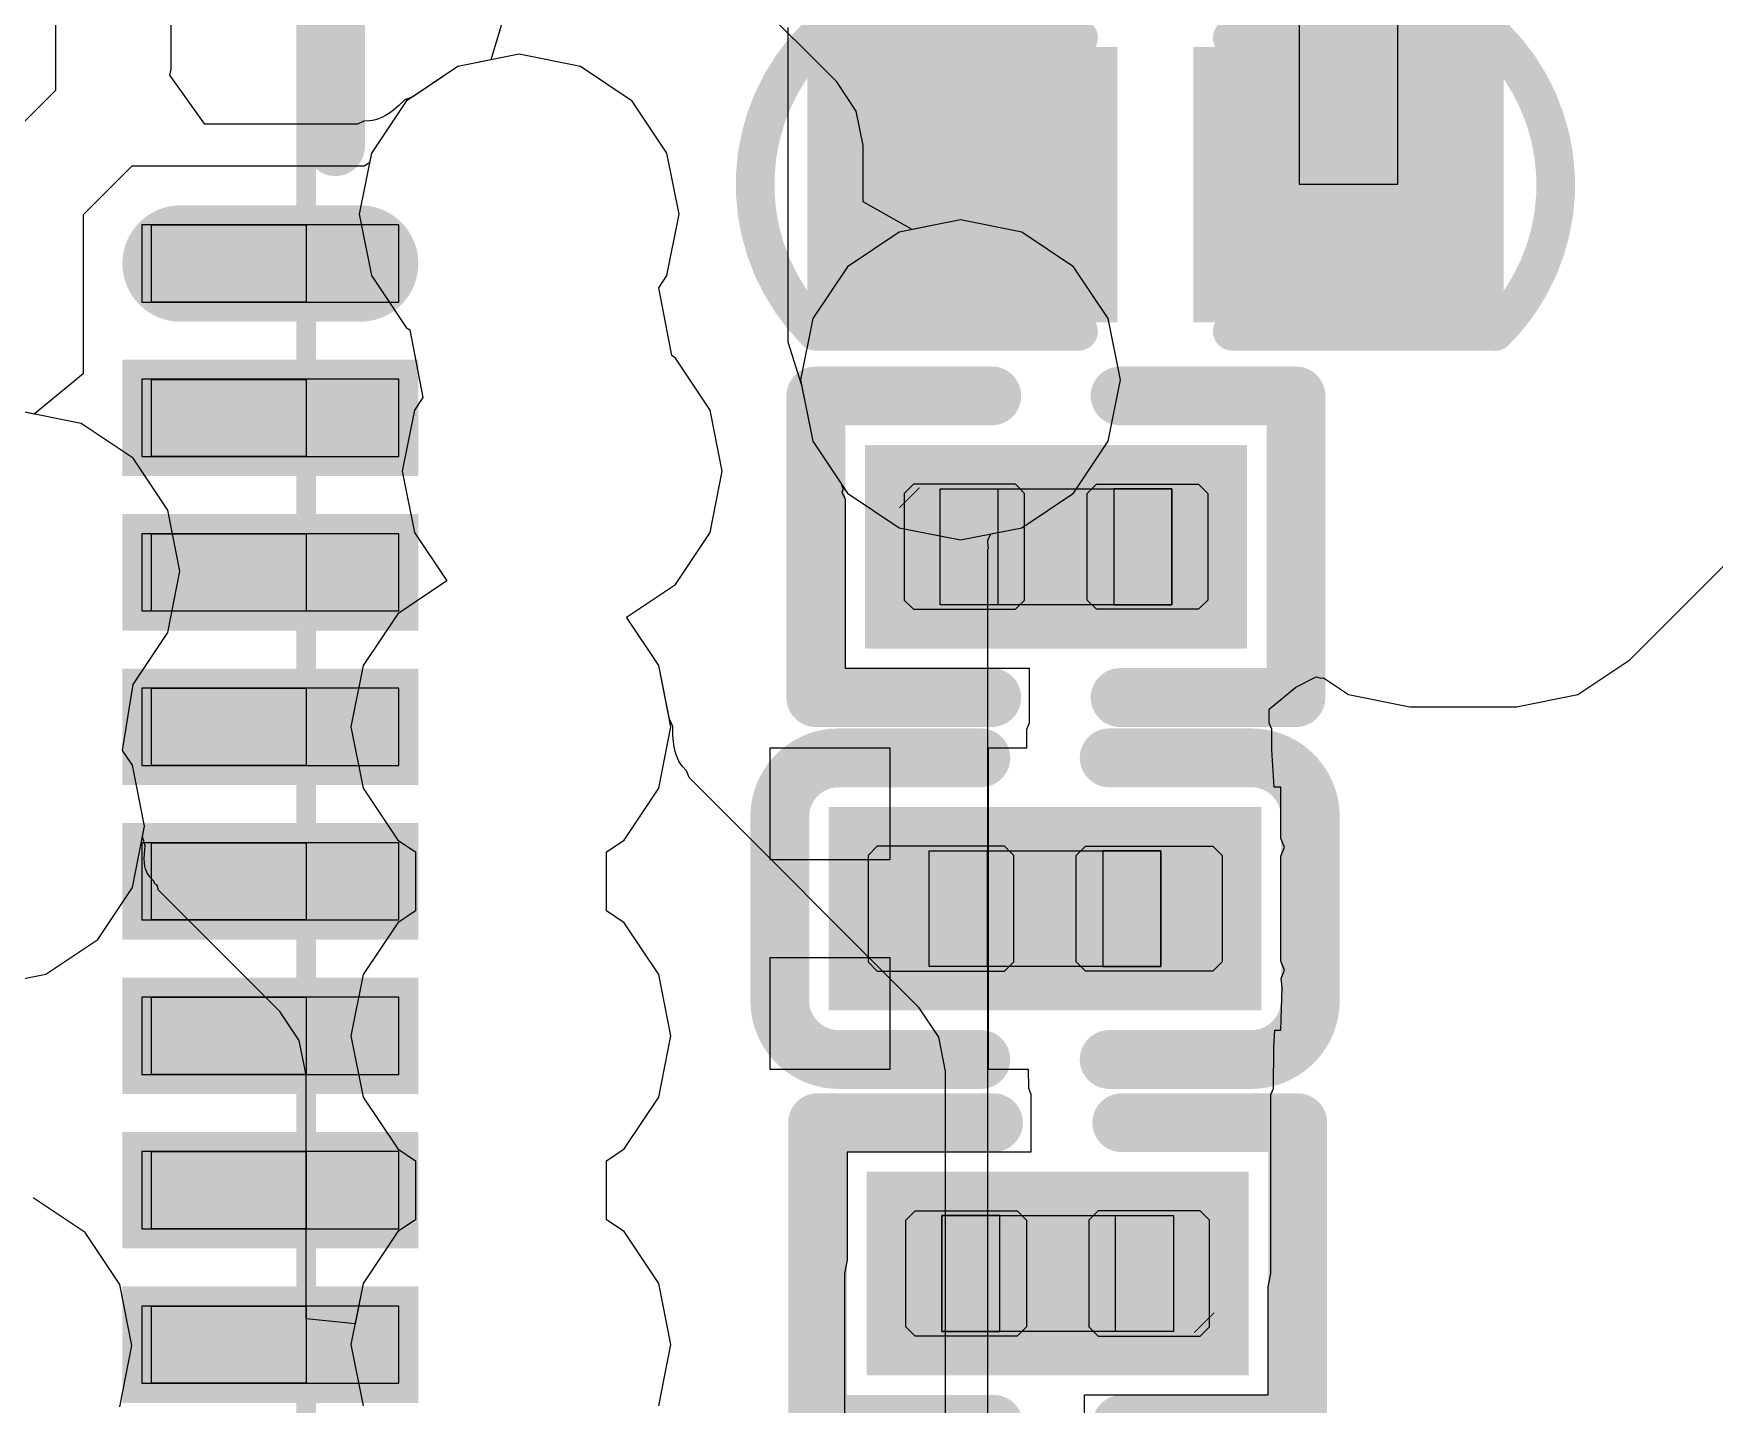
# Model space of a CAD drawing. Header units: millimetres. Extents: x 50 to 153, y 18 to 71.
# Drawn here: x 139.1 to 143.453, y 48.482 to 52.032 of the extents above; entities that cross this region are included whole.
import ezdxf

# ---------------------------------------------------------------- set-up
doc = ezdxf.new("R2010")
doc.units = ezdxf.units.MM
for name, color, linetype in [('ConnectLayer', 7, 'Continuous'), ('Mechanical15', 56, 'Continuous'), ('Mechanical4', 56, 'Continuous'), ('Mechanical5', 56, 'Continuous'), ('TopLayer', 1, 'Continuous'), ('TopOverlay', 2, 'Continuous'), ('TopPaste', 8, 'Continuous'), ('TopSolder', 216, 'Continuous')]:
    doc.layers.add(name, color=color, linetype=linetype)

# ---------------------------------------------------------------- blocks, each defined once
blk = doc.blocks.new('QFN_56_L7_0_W7_0_P0_40_TL_EP4_0_100')
at = {"layer": 'Mechanical15'}
for p, q in [((-3.4232, 0.1935), (-3.4232, 0.3935)), ((-3.4232, 0.3935), (-3.0232, 0.3935)), ((-3.0232, 0.3935), (-3.0232, 0.1935)), ((-3.0232, 0.1935), (-3.4232, 0.1935)), ((-3.4232, -0.2065), (-3.4232, -0.0065)), ((-3.4232, -0.0065), (-3.0232, -0.0065)), ((-3.0232, -0.0065), (-3.0232, -0.2065)), ((-3.0232, -0.2065), (-3.4232, -0.2065)), ((-3.4232, -0.6065), (-3.4232, -0.4065)), ((-3.4232, -0.4065), (-3.0232, -0.4065)), ((-3.0232, -0.4065), (-3.0232, -0.6065)), ((-3.0232, -0.6065), (-3.4232, -0.6065)), ((-3.4232, -1.0065), (-3.4232, -0.8065)), ((-3.4232, -0.8065), (-3.0232, -0.8065)), ((-3.0232, -0.8065), (-3.0232, -1.0065)), ((-3.0232, -1.0065), (-3.4232, -1.0065)), ((-3.4232, -1.4065), (-3.4232, -1.2065)), ((-3.4232, -1.2065), (-3.0232, -1.2065)), ((-3.0232, -1.2065), (-3.0232, -1.4065)), ((-3.0232, -1.4065), (-3.4232, -1.4065)), ((-3.4232, -1.8065), (-3.4232, -1.6065)), ((-3.4232, -1.6065), (-3.0232, -1.6065)), ((-3.0232, -1.6065), (-3.0232, -1.8065)), ((-3.0232, -1.8065), (-3.4232, -1.8065)), ((-3.4232, -2.2065), (-3.4232, -2.0065)), ((-3.4232, -2.0065), (-3.0232, -2.0065)), ((-3.0232, -2.0065), (-3.0232, -2.2065)), ((-3.0232, -2.2065), (-3.4232, -2.2065)), ((-3.4232, -2.6065), (-3.4232, -2.4065)), ((-3.4232, -2.4065), (-3.0232, -2.4065)), ((-3.0232, -2.4065), (-3.0232, -2.6065)), ((-3.0232, -2.6065), (-3.4232, -2.6065))]:
    blk.add_line(p, q, dxfattribs=at)
at = {"layer": 'Mechanical15', "const_width": 0.0508}
blk.add_lwpolyline([(-3.4232, 3.5935), (-3.4232, -3.4065)], dxfattribs=at)
at = {"layer": 'TopLayer', "const_width": 0.2}
blk.add_lwpolyline([(-3.0983, -2.5064), (-3.5633, -2.5064)], dxfattribs=at)
at = {"layer": 'TopLayer', "const_width": 0.1}
for points in [[(-3.6133, -2.5064, 1), (-3.5133, -2.5064, 1)], [(-3.1483, -2.5064, 1), (-3.0483, -2.5064, 1)]]:
    blk.add_lwpolyline(points, format="xyb", close=True, dxfattribs=at)
at = {"layer": 'TopLayer'}
for points in [[(-3.6633, 0.1934), (-2.9983, 0.1934), (-3.6633, 0.3934), (-2.9983, 0.3934)], [(-3.6633, -0.2066), (-2.9983, -0.2066), (-3.6633, -0.0066), (-2.9983, -0.0066)], [(-3.6633, -0.6064), (-2.9983, -0.6064), (-3.6633, -0.4064), (-2.9983, -0.4064)], [(-3.6633, -1.0065), (-2.9983, -1.0065), (-3.6633, -0.8065), (-2.9983, -0.8065)], [(-3.6633, -1.4065), (-2.9983, -1.4065), (-3.6633, -1.2065), (-2.9983, -1.2065)], [(-3.6633, -1.8066), (-2.9983, -1.8066), (-3.6633, -1.6066), (-2.9983, -1.6066)], [(-3.6633, -2.2066), (-2.9983, -2.2066), (-3.6633, -2.0066), (-2.9983, -2.0066)]]:
    blk.add_solid(points, dxfattribs=at)
at = {"layer": 'TopOverlay', "const_width": 0.1524}
blk.add_lwpolyline([(-3.4994, -2.8091), (-3.4994, -3.4827)], dxfattribs=at)
at = {"layer": 'TopOverlay', "const_width": 0.0762}
blk.add_lwpolyline([(-3.5375, -2.8091, 1), (-3.4613, -2.8091, 1)], format="xyb", close=True, dxfattribs=at)
at = {"layer": 'TopPaste'}
for p, q in [((-2.9983, 0.3934), (-3.6633, 0.3934)), ((-3.6633, 0.3934), (-3.6633, 0.1934)), ((-2.9983, 0.1934), (-2.9983, 0.3934)), ((-3.6633, 0.1934), (-2.9983, 0.1934)), ((-2.9983, -0.0066), (-3.6633, -0.0066)), ((-3.6633, -0.0066), (-3.6633, -0.2066)), ((-2.9983, -0.2066), (-2.9983, -0.0066)), ((-3.6633, -0.2066), (-2.9983, -0.2066)), ((-2.9983, -0.4064), (-3.6633, -0.4064)), ((-3.6633, -0.4064), (-3.6633, -0.6064)), ((-2.9983, -0.6064), (-2.9983, -0.4064)), ((-3.6633, -0.6064), (-2.9983, -0.6064)), ((-2.9983, -0.8065), (-3.6633, -0.8065)), ((-3.6633, -0.8065), (-3.6633, -1.0065)), ((-2.9983, -1.0065), (-2.9983, -0.8065)), ((-3.6633, -1.0065), (-2.9983, -1.0065)), ((-2.9983, -1.2065), (-3.6633, -1.2065)), ((-3.6633, -1.2065), (-3.6633, -1.4065)), ((-2.9983, -1.4065), (-2.9983, -1.2065)), ((-3.6633, -1.4065), (-2.9983, -1.4065)), ((-2.9983, -1.6066), (-3.6633, -1.6066)), ((-3.6633, -1.6066), (-3.6633, -1.8066)), ((-2.9983, -1.8066), (-2.9983, -1.6066)), ((-3.6633, -1.8066), (-2.9983, -1.8066)), ((-2.9983, -2.0066), (-3.6633, -2.0066)), ((-3.6633, -2.0066), (-3.6633, -2.2066)), ((-2.9983, -2.2066), (-2.9983, -2.0066)), ((-3.6633, -2.2066), (-2.9983, -2.2066)), ((-2.9983, -2.4064), (-3.6633, -2.4064)), ((-3.6633, -2.4064), (-3.6633, -2.6064)), ((-2.9983, -2.6064), (-2.9983, -2.4064)), ((-3.6633, -2.6064), (-2.9983, -2.6064))]:
    blk.add_line(p, q, dxfattribs=at)
at = {"layer": 'TopSolder', "const_width": 0.3016}
blk.add_lwpolyline([(-3.0983, -2.5064), (-3.5633, -2.5064)], dxfattribs=at)
at = {"layer": 'TopSolder', "const_width": 0.1508}
for points in [[(-3.6387, -2.5064, 1), (-3.4879, -2.5064, 1)], [(-3.1737, -2.5064, 1), (-3.0229, -2.5064, 1)]]:
    blk.add_lwpolyline(points, format="xyb", close=True, dxfattribs=at)
at = {"layer": 'TopSolder'}
for points in [[(-3.7141, 0.1426), (-2.9475, 0.1426), (-3.7141, 0.4442), (-2.9475, 0.4442)], [(-3.7141, -0.2574), (-2.9475, -0.2574), (-3.7141, 0.0442), (-2.9475, 0.0442)], [(-3.7141, -0.6572), (-2.9475, -0.6572), (-3.7141, -0.3556), (-2.9475, -0.3556)], [(-3.7141, -1.0573), (-2.9475, -1.0573), (-3.7141, -0.7557), (-2.9475, -0.7557)], [(-3.7141, -1.4573), (-2.9475, -1.4573), (-3.7141, -1.1557), (-2.9475, -1.1557)], [(-3.7141, -1.8574), (-2.9475, -1.8574), (-3.7141, -1.5558), (-2.9475, -1.5558)], [(-3.7141, -2.2574), (-2.9475, -2.2574), (-3.7141, -1.9558), (-2.9475, -1.9558)]]:
    blk.add_solid(points, dxfattribs=at)
blk = doc.blocks.new('R0201_104')
at = {"layer": 'Mechanical15', "const_width": 0.00254}
blk.add_lwpolyline([(0.3721, -0.1524), (0.4229, -0.1016)], dxfattribs=at)
at = {"layer": 'Mechanical15', "const_width": 0.00127}
for points in [[(0.4222, -0.1016, 1), (0.4235, -0.1016, 1)], [(0.3714, -0.1524, 1), (0.3727, -0.1524, 1)]]:
    blk.add_lwpolyline(points, format="xyb", close=True, dxfattribs=at)
at = {"layer": 'Mechanical4'}
for p, q in [((-0.2821, 0.1501), (0.3179, 0.1501)), ((-0.2821, -0.15), (-0.2821, 0.1501)), ((0.3179, 0.1501), (0.3179, -0.15)), ((0.3179, -0.15), (-0.2821, -0.15))]:
    blk.add_line(p, q, dxfattribs=at)
at = {"layer": 'Mechanical5'}
for p, q in [((-0.1321, 0.1501), (-0.2821, 0.1501)), ((-0.2821, 0.1501), (-0.2821, -0.15)), ((-0.1321, -0.15), (-0.1321, 0.1501)), ((0.1679, 0.1501), (0.3179, 0.1501)), ((0.1679, -0.15), (0.1679, 0.1501)), ((0.3179, 0.1501), (0.3179, -0.15)), ((-0.2821, -0.15), (-0.1321, -0.15)), ((0.3179, -0.15), (0.1679, -0.15))]:
    blk.add_line(p, q, dxfattribs=at)
at = {"layer": 'TopLayer'}
for points in [[(-0.3752, -0.162), (-0.0721, -0.162), (-0.3752, 0.162), (-0.0721, 0.162)], [(0.1079, -0.162), (0.411, -0.162), (0.1079, 0.162), (0.411, 0.162)]]:
    blk.add_solid(points, dxfattribs=at)
at = {"layer": 'TopOverlay', "const_width": 0.1524}
for points in [[(-0.6038, 0.3906), (-0.1483, 0.3906)], [(-0.6038, -0.3906), (-0.6038, 0.3906)], [(0.1841, 0.3906), (0.6396, 0.3906)], [(0.6396, -0.3906), (0.6396, 0.3906)], [(-0.6038, -0.3906), (-0.1483, -0.3906)], [(0.1841, -0.3906), (0.6396, -0.3906)]]:
    blk.add_lwpolyline(points, dxfattribs=at)
at = {"layer": 'TopOverlay', "const_width": 0.0762}
for points in [[(-0.6419, 0.3906, 1), (-0.5657, 0.3906, 1)], [(-0.6419, 0.3906, 1), (-0.5657, 0.3906, 1)], [(-0.1864, 0.3906, 1), (-0.1102, 0.3906, 1)], [(0.146, 0.3906, 1), (0.2222, 0.3906, 1)], [(0.6015, 0.3906, 1), (0.6777, 0.3906, 1)], [(0.6015, 0.3906, 1), (0.6777, 0.3906, 1)], [(-0.6419, -0.3906, 1), (-0.5657, -0.3906, 1)], [(-0.6419, -0.3906, 1), (-0.5657, -0.3906, 1)], [(-0.1864, -0.3906, 1), (-0.1102, -0.3906, 1)], [(0.146, -0.3906, 1), (0.2222, -0.3906, 1)], [(0.6015, -0.3906, 1), (0.6777, -0.3906, 1)], [(0.6015, -0.3906, 1), (0.6777, -0.3906, 1)]]:
    blk.add_lwpolyline(points, format="xyb", close=True, dxfattribs=at)
at = {"layer": 'TopPaste'}
for p, q in [((-0.3752, 0.138), (-0.3512, 0.162)), ((-0.3752, -0.138), (-0.3752, 0.138)), ((-0.3512, 0.162), (-0.0871, 0.162)), ((-0.0871, 0.162), (-0.0631, 0.138)), ((-0.0631, 0.138), (-0.0631, -0.138)), ((0.1229, 0.162), (0.0989, 0.138)), ((0.0989, 0.138), (0.0989, -0.138)), ((0.3871, 0.162), (0.1229, 0.162)), ((0.411, 0.138), (0.3871, 0.162)), ((0.411, -0.138), (0.411, 0.138)), ((-0.3512, -0.162), (-0.3752, -0.138)), ((-0.0871, -0.162), (-0.3512, -0.162)), ((-0.0631, -0.138), (-0.0871, -0.162)), ((0.0989, -0.138), (0.1229, -0.162)), ((0.1229, -0.162), (0.3871, -0.162)), ((0.3871, -0.162), (0.411, -0.138))]:
    blk.add_line(p, q, dxfattribs=at)
for points in [[(-0.3752, -0.162), (-0.0721, -0.162), (-0.3752, 0.162), (-0.0721, 0.162)], [(0.1079, -0.162), (0.411, -0.162), (0.1079, 0.162), (0.411, 0.162)]]:
    blk.add_solid(points, dxfattribs=at)
at = {"layer": 'TopSolder'}
for points in [[(-0.4768, -0.2636), (0.0295, -0.2636), (-0.4768, 0.2636), (0.0295, 0.2636)], [(0.0063, -0.2636), (0.5126, -0.2636), (0.0063, 0.2636), (0.5126, 0.2636)]]:
    blk.add_solid(points, dxfattribs=at)
blk = doc.blocks.new('C0201_112')
at = {"layer": 'Mechanical4'}
for p, q in [((-0.3038, 0.1324), (0.2962, 0.1324)), ((-0.3038, -0.1676), (-0.3038, 0.1324)), ((0.2962, 0.1324), (0.2962, -0.1676)), ((0.2962, -0.1676), (-0.3038, -0.1676))]:
    blk.add_line(p, q, dxfattribs=at)
at = {"layer": 'Mechanical5'}
for p, q in [((-0.1538, 0.1324), (-0.3038, 0.1324)), ((-0.3038, 0.1324), (-0.3038, -0.1676)), ((-0.1538, -0.1676), (-0.1538, 0.1324)), ((0.1462, 0.1324), (0.2962, 0.1324)), ((0.1462, -0.1676), (0.1462, 0.1324)), ((0.2962, 0.1324), (0.2962, -0.1676)), ((-0.3038, -0.1676), (-0.1538, -0.1676)), ((0.2962, -0.1676), (0.1462, -0.1676))]:
    blk.add_line(p, q, dxfattribs=at)
at = {"layer": 'TopLayer'}
for points in [[(-0.4623, -0.1796), (-0.0938, -0.1796), (-0.4623, 0.1444), (-0.0938, 0.1444)], [(0.0862, -0.1796), (0.4546, -0.1796), (0.0862, 0.1444), (0.4546, 0.1444)]]:
    blk.add_solid(points, dxfattribs=at)
at = {"layer": 'TopOverlay', "const_width": 0.1524}
for points in [[(-0.6909, 0.2206, -0.414214), (-0.5385, 0.373)], [(0.5308, 0.373, -0.414214), (0.6832, 0.2206)], [(-0.5385, -0.4082, -0.414214), (-0.6909, -0.2558)], [(0.6832, -0.2558, -0.414214), (0.5308, -0.4082)]]:
    blk.add_lwpolyline(points, format="xyb", dxfattribs=at)
for points in [[(-0.17, 0.373), (-0.5385, 0.373)], [(0.5308, 0.373), (0.1624, 0.373)], [(-0.6909, 0.2206), (-0.6909, -0.2558)], [(0.6832, 0.2206), (0.6832, -0.2558)], [(-0.17, -0.4082), (-0.5385, -0.4082)], [(0.5308, -0.4082), (0.1624, -0.4082)]]:
    blk.add_lwpolyline(points, dxfattribs=at)
at = {"layer": 'TopOverlay', "const_width": 0.0762}
for points in [[(-0.5766, 0.373, 1), (-0.5004, 0.373, 1)], [(-0.5766, 0.373, 1), (-0.5004, 0.373, 1)], [(-0.2081, 0.373, 1), (-0.1319, 0.373, 1)], [(0.1243, 0.373, 1), (0.2005, 0.373, 1)], [(0.4927, 0.373, 1), (0.5689, 0.373, 1)], [(0.4927, 0.373, 1), (0.5689, 0.373, 1)], [(-0.729, 0.2206, 1), (-0.6528, 0.2206, 1)], [(-0.729, 0.2206, 1), (-0.6528, 0.2206, 1)], [(0.6451, 0.2206, 1), (0.7213, 0.2206, 1)], [(0.6451, 0.2206, 1), (0.7213, 0.2206, 1)], [(-0.729, -0.2558, 1), (-0.6528, -0.2558, 1)], [(-0.729, -0.2558, 1), (-0.6528, -0.2558, 1)], [(0.6451, -0.2558, 1), (0.7213, -0.2558, 1)], [(0.6451, -0.2558, 1), (0.7213, -0.2558, 1)], [(-0.5766, -0.4082, 1), (-0.5004, -0.4082, 1)], [(-0.5766, -0.4082, 1), (-0.5004, -0.4082, 1)], [(-0.2081, -0.4082, 1), (-0.1319, -0.4082, 1)], [(0.1243, -0.4082, 1), (0.2005, -0.4082, 1)], [(0.4927, -0.4082, 1), (0.5689, -0.4082, 1)], [(0.4927, -0.4082, 1), (0.5689, -0.4082, 1)]]:
    blk.add_lwpolyline(points, format="xyb", close=True, dxfattribs=at)
at = {"layer": 'TopPaste'}
for p, q in [((-0.4623, 0.1204), (-0.4383, 0.1444)), ((-0.4383, 0.1444), (-0.1088, 0.1444)), ((-0.1088, 0.1444), (-0.0848, 0.1204)), ((0.1012, 0.1444), (0.0772, 0.1204)), ((0.4306, 0.1444), (0.1012, 0.1444)), ((0.4546, 0.1204), (0.4306, 0.1444)), ((-0.4623, -0.1556), (-0.4623, 0.1204)), ((-0.0848, 0.1204), (-0.0848, -0.1556)), ((0.0772, 0.1204), (0.0772, -0.1556)), ((0.4546, -0.1556), (0.4546, 0.1204)), ((-0.4383, -0.1796), (-0.4623, -0.1556)), ((-0.0848, -0.1556), (-0.1088, -0.1796)), ((0.0772, -0.1556), (0.1012, -0.1796)), ((0.4306, -0.1796), (0.4546, -0.1556)), ((-0.1088, -0.1796), (-0.4383, -0.1796)), ((0.1012, -0.1796), (0.4306, -0.1796))]:
    blk.add_line(p, q, dxfattribs=at)
for points in [[(-0.4623, -0.1796), (-0.0938, -0.1796), (-0.4623, 0.1444), (-0.0938, 0.1444)], [(0.0862, -0.1796), (0.4546, -0.1796), (0.0862, 0.1444), (0.4546, 0.1444)]]:
    blk.add_solid(points, dxfattribs=at)
at = {"layer": 'TopSolder'}
for points in [[(-0.5639, -0.2812), (0.0078, -0.2812), (-0.5639, 0.246), (0.0078, 0.246)], [(-0.0154, -0.2812), (0.5562, -0.2812), (-0.0154, 0.246), (0.5562, 0.246)]]:
    blk.add_solid(points, dxfattribs=at)
blk = doc.blocks.new('C0402_128')
at = {"layer": 'TopLayer'}
for points in [[(-0.2133, 0.8501), (-0.2133, 0.2501), (0.2966, 0.8501), (0.2966, 0.2501)], [(-0.2133, -0.1499), (-0.2133, -0.7499), (0.2966, -0.1499), (0.2966, -0.7499)]]:
    blk.add_solid(points, dxfattribs=at)
at = {"layer": 'TopOverlay', "const_width": 0.1}
for points in [[(-0.3378, 0.9296, -0.414214), (0.4222, 0.9296)], [(0.4211, -0.8294, -0.414214), (-0.3389, -0.8294)]]:
    blk.add_lwpolyline(points, format="xyb", dxfattribs=at)
for points in [[(-0.3383, 0.2491), (-0.3383, 0.9296)], [(0.4217, 0.2491), (0.4217, 0.9296)], [(-0.3383, -0.8294), (-0.3383, -0.1489)], [(0.4217, -0.8294), (0.4217, -0.1489)]]:
    blk.add_lwpolyline(points, dxfattribs=at)
at = {"layer": 'TopOverlay', "const_width": 0.05}
for points in [[(-0.3633, 0.9296, 1), (-0.3133, 0.9296, 1)], [(-0.3628, 0.9296, 1), (-0.3128, 0.9296, 1)], [(0.3967, 0.9296, 1), (0.4466, 0.9296, 1)], [(0.3972, 0.9296, 1), (0.4472, 0.9296, 1)], [(-0.3633, 0.2491, 1), (-0.3133, 0.2491, 1)], [(0.3967, 0.2491, 1), (0.4466, 0.2491, 1)], [(-0.3633, -0.1489, 1), (-0.3133, -0.1489, 1)], [(0.3967, -0.1489, 1), (0.4466, -0.1489, 1)], [(-0.3639, -0.8294, 1), (-0.3139, -0.8294, 1)], [(-0.3633, -0.8294, 1), (-0.3133, -0.8294, 1)], [(0.3961, -0.8294, 1), (0.4461, -0.8294, 1)], [(0.3967, -0.8294, 1), (0.4466, -0.8294, 1)]]:
    blk.add_lwpolyline(points, format="xyb", close=True, dxfattribs=at)
at = {"layer": 'TopPaste'}
for points in [[(-0.2133, 0.8501), (-0.2133, 0.2501), (0.2966, 0.8501), (0.2966, 0.2501)], [(-0.2133, -0.1499), (-0.2133, -0.7499), (0.2966, -0.1499), (0.2966, -0.7499)]]:
    blk.add_solid(points, dxfattribs=at)
at = {"layer": 'TopSolder'}
for points in [[(-0.3149, 0.9517), (-0.3149, 0.1485), (0.3982, 0.9517), (0.3982, 0.1485)], [(-0.3149, -0.0483), (-0.3149, -0.8515), (0.3982, -0.0483), (0.3982, -0.8515)]]:
    blk.add_solid(points, dxfattribs=at)
blk = doc.blocks.new('R0201_129')
at = {"layer": 'Mechanical15', "const_width": 0.00254}
blk.add_lwpolyline([(0.4229, -0.1016), (0.3721, -0.1524)], dxfattribs=at)
at = {"layer": 'Mechanical15', "const_width": 0.00127}
for points in [[(0.4222, -0.1016, 1), (0.4235, -0.1016, 1)], [(0.3714, -0.1524, 1), (0.3727, -0.1524, 1)]]:
    blk.add_lwpolyline(points, format="xyb", close=True, dxfattribs=at)
at = {"layer": 'Mechanical4'}
for p, q in [((-0.2821, 0.1501), (0.3179, 0.1501)), ((-0.2821, -0.15), (-0.2821, 0.1501)), ((0.3179, 0.1501), (0.3179, -0.15)), ((0.3179, -0.15), (-0.2821, -0.15))]:
    blk.add_line(p, q, dxfattribs=at)
at = {"layer": 'Mechanical5'}
for p, q in [((-0.1321, 0.1501), (-0.2821, 0.1501)), ((-0.2821, 0.1501), (-0.2821, -0.15)), ((-0.1321, -0.15), (-0.1321, 0.1501)), ((0.1679, 0.1501), (0.3179, 0.1501)), ((0.1679, -0.15), (0.1679, 0.1501)), ((0.3179, 0.1501), (0.3179, -0.15)), ((-0.2821, -0.15), (-0.1321, -0.15)), ((0.3179, -0.15), (0.1679, -0.15))]:
    blk.add_line(p, q, dxfattribs=at)
at = {"layer": 'TopLayer'}
for points in [[(-0.3752, -0.162), (-0.0721, -0.162), (-0.3752, 0.162), (-0.0721, 0.162)], [(0.1079, -0.162), (0.411, -0.162), (0.1079, 0.162), (0.411, 0.162)]]:
    blk.add_solid(points, dxfattribs=at)
at = {"layer": 'TopOverlay', "const_width": 0.1524}
for points in [[(-0.1483, 0.3906), (-0.6038, 0.3906)], [(-0.6038, 0.3906), (-0.6038, -0.3906)], [(0.6396, 0.3906), (0.1841, 0.3906)], [(0.6396, 0.3906), (0.6396, -0.3906)], [(-0.1483, -0.3906), (-0.6038, -0.3906)], [(0.6396, -0.3906), (0.1841, -0.3906)]]:
    blk.add_lwpolyline(points, dxfattribs=at)
at = {"layer": 'TopOverlay', "const_width": 0.0762}
for points in [[(-0.6419, 0.3906, 1), (-0.5657, 0.3906, 1)], [(-0.6419, 0.3906, 1), (-0.5657, 0.3906, 1)], [(-0.1864, 0.3906, 1), (-0.1102, 0.3906, 1)], [(0.146, 0.3906, 1), (0.2222, 0.3906, 1)], [(0.6015, 0.3906, 1), (0.6777, 0.3906, 1)], [(0.6015, 0.3906, 1), (0.6777, 0.3906, 1)], [(-0.6419, -0.3906, 1), (-0.5657, -0.3906, 1)], [(-0.6419, -0.3906, 1), (-0.5657, -0.3906, 1)], [(-0.1864, -0.3906, 1), (-0.1102, -0.3906, 1)], [(0.146, -0.3906, 1), (0.2222, -0.3906, 1)], [(0.6015, -0.3906, 1), (0.6777, -0.3906, 1)], [(0.6015, -0.3906, 1), (0.6777, -0.3906, 1)]]:
    blk.add_lwpolyline(points, format="xyb", close=True, dxfattribs=at)
at = {"layer": 'TopPaste'}
for p, q in [((-0.3752, 0.138), (-0.3512, 0.162)), ((-0.3752, -0.138), (-0.3752, 0.138)), ((-0.3512, 0.162), (-0.0871, 0.162)), ((-0.0871, 0.162), (-0.0631, 0.138)), ((-0.0631, 0.138), (-0.0631, -0.138)), ((0.1229, 0.162), (0.0989, 0.138)), ((0.0989, 0.138), (0.0989, -0.138)), ((0.3871, 0.162), (0.1229, 0.162)), ((0.411, 0.138), (0.3871, 0.162)), ((0.411, -0.138), (0.411, 0.138)), ((-0.3512, -0.162), (-0.3752, -0.138)), ((-0.0871, -0.162), (-0.3512, -0.162)), ((-0.0631, -0.138), (-0.0871, -0.162)), ((0.0989, -0.138), (0.1229, -0.162)), ((0.1229, -0.162), (0.3871, -0.162)), ((0.3871, -0.162), (0.411, -0.138))]:
    blk.add_line(p, q, dxfattribs=at)
for points in [[(-0.3752, -0.162), (-0.0721, -0.162), (-0.3752, 0.162), (-0.0721, 0.162)], [(0.1079, -0.162), (0.411, -0.162), (0.1079, 0.162), (0.411, 0.162)]]:
    blk.add_solid(points, dxfattribs=at)
at = {"layer": 'TopSolder'}
for points in [[(-0.4768, -0.2636), (0.0295, -0.2636), (-0.4768, 0.2636), (0.0295, 0.2636)], [(0.0063, -0.2636), (0.5126, -0.2636), (0.0063, 0.2636), (0.5126, 0.2636)]]:
    blk.add_solid(points, dxfattribs=at)

msp = doc.modelspace()

# ---------------------------------------------------------------- linework, layer by layer
at = {"layer": 'ConnectLayer'}
for p, q in [((141.1801, 51.9065), (140.4689, 52.6177)), ((139.1578, 51.8854), (139.1578, 52.4679)), ((139.456, 51.94), (139.456, 52.4747)), ((142.3782, 51.6406), (142.3782, 52.1496)), ((142.6322, 52.1496), (142.6322, 51.6406)), ((140.3259, 52.1015), (140.2841, 51.9637)), ((141.0528, 52.048), (141.0528, 51.3508)), ((140.3574, 51.9783), (140.1988, 51.9467)), ((140.3574, 51.9783), (140.1988, 51.9467)), ((140.3574, 51.9783), (140.1988, 51.9467)), ((140.516, 51.9467), (140.3574, 51.9783)), ((140.516, 51.9467), (140.3574, 51.9783)), ((140.516, 51.9467), (140.3574, 51.9783)), ((139.4528, 51.924), (139.456, 51.94)), ((140.1988, 51.9467), (140.0644, 51.8569)), ((140.1988, 51.9467), (140.0644, 51.8569)), ((140.1988, 51.9467), (140.0644, 51.8569)), ((140.1988, 51.9467), (140.0816, 51.8684)), ((140.2841, 51.9637), (140.1988, 51.9467)), ((140.6504, 51.8569), (140.516, 51.9467)), ((140.6504, 51.8569), (140.516, 51.9467)), ((140.6504, 51.8569), (140.516, 51.9467)), ((139.5434, 51.797), (139.4528, 51.924)), ((141.2306, 51.8309), (141.1801, 51.9065)), ((139.0316, 51.7592), (139.1578, 51.8854)), ((140.0644, 51.8569), (139.9746, 51.7225)), ((140.0644, 51.8569), (139.9746, 51.7225)), ((140.0644, 51.8569), (139.9746, 51.7225)), ((140.0453, 51.8448), (140.0331, 51.8345)), ((140.0616, 51.8606), (140.0453, 51.8448)), ((140.0816, 51.8684), (140.0616, 51.8606)), ((140.7402, 51.7225), (140.6504, 51.8569)), ((140.7402, 51.7225), (140.6504, 51.8569)), ((140.7402, 51.7225), (140.6504, 51.8569)), ((139.9553, 51.8049), (139.9384, 51.797)), ((139.9704, 51.8056), (139.9553, 51.8049)), ((139.9779, 51.8066), (139.9704, 51.8056)), ((139.9854, 51.8083), (139.9779, 51.8066)), ((139.9934, 51.8109), (139.9854, 51.8083)), ((140.002, 51.8146), (139.9934, 51.8109)), ((140.0114, 51.8196), (140.002, 51.8146)), ((140.0218, 51.8261), (140.0114, 51.8196)), ((140.0331, 51.8345), (140.0218, 51.8261)), ((141.2483, 51.7417), (141.2306, 51.8309)), ((139.9384, 51.797), (139.5434, 51.797)), ((139.9746, 51.7225), (139.943, 51.5639)), ((139.9746, 51.7225), (139.943, 51.5639)), ((139.9746, 51.7225), (139.9696, 51.6973)), ((140.7718, 51.5639), (140.7402, 51.7225)), ((140.7718, 51.5639), (140.7402, 51.7225)), ((140.7718, 51.5639), (140.7402, 51.7225)), ((141.2483, 51.5965), (141.2483, 51.7417)), ((139.3544, 51.6887), (139.2282, 51.5625)), ((139.9557, 51.6887), (139.3544, 51.6887)), ((139.9677, 51.6961), (139.9557, 51.6887)), ((139.9696, 51.6973), (139.9677, 51.6961)), ((142.6322, 51.6406), (142.3782, 51.6406)), ((141.3753, 51.5245), (141.2483, 51.5965)), ((139.2282, 51.5625), (139.2282, 51.4159)), ((139.943, 51.5639), (139.9746, 51.4053)), ((139.943, 51.5639), (139.9746, 51.4053)), ((140.7402, 51.4053), (140.7718, 51.5639)), ((140.7402, 51.4053), (140.7718, 51.5639)), ((140.7402, 51.4053), (140.7718, 51.5639)), ((141.5004, 51.5494), (141.3418, 51.5179)), ((141.5004, 51.5494), (141.3418, 51.5179)), ((141.5004, 51.5494), (141.3753, 51.5245)), ((141.659, 51.5179), (141.5004, 51.5494)), ((141.659, 51.5179), (141.5004, 51.5494)), ((141.659, 51.5179), (141.5004, 51.5494)), ((141.3418, 51.5179), (141.2074, 51.428)), ((141.3418, 51.5179), (141.2074, 51.428)), ((141.7934, 51.428), (141.659, 51.5179)), ((141.7934, 51.428), (141.659, 51.5179)), ((141.7934, 51.428), (141.659, 51.5179)), ((139.2282, 51.4159), (139.2282, 51.2889)), ((141.2074, 51.428), (141.1176, 51.2936)), ((141.2074, 51.428), (141.1176, 51.2936)), ((141.8832, 51.2936), (141.7934, 51.428)), ((141.8832, 51.2936), (141.7934, 51.428)), ((141.8832, 51.2936), (141.7934, 51.428)), ((139.9746, 51.4053), (140.0644, 51.2709)), ((139.9746, 51.4053), (140.0644, 51.2709)), ((140.7187, 51.3732), (140.7402, 51.4053)), ((140.7187, 51.3732), (140.7402, 51.4053)), ((140.7187, 51.3732), (140.7402, 51.4053)), ((140.7524, 51.1979), (140.7187, 51.3732)), ((140.7524, 51.1979), (140.7187, 51.3732)), ((140.7524, 51.1979), (140.7187, 51.3732)), ((141.0528, 51.3508), (141.0528, 51.2332)), ((139.2282, 51.2889), (139.2282, 51.2889)), ((139.2282, 51.2889), (139.2282, 51.1506)), ((141.1176, 51.2936), (141.086, 51.135)), ((141.1176, 51.2936), (141.086, 51.135)), ((141.9148, 51.135), (141.8832, 51.2936)), ((141.9148, 51.135), (141.8832, 51.2936)), ((141.9148, 51.135), (141.8832, 51.2936)), ((140.0644, 51.2709), (140.0742, 51.2644)), ((140.0644, 51.2709), (140.0742, 51.2644)), ((140.0742, 51.2644), (140.1078, 51.0891)), ((140.0742, 51.2644), (140.1078, 51.0891)), ((140.7622, 51.1914), (140.7524, 51.1979)), ((140.7622, 51.1914), (140.7524, 51.1979)), ((140.7622, 51.1914), (140.7524, 51.1979)), ((140.852, 51.057), (140.7622, 51.1914)), ((140.852, 51.057), (140.7622, 51.1914)), ((140.852, 51.057), (140.7622, 51.1914)), ((141.0528, 51.2332), (141.0888, 51.1211)), ((139.2282, 51.1506), (139.1012, 51.0464)), ((141.086, 51.135), (141.1176, 50.9765)), ((141.086, 51.135), (141.1176, 50.9765)), ((141.0888, 51.1211), (141.1176, 50.9765)), ((141.8832, 50.9765), (141.9148, 51.135)), ((141.8832, 50.9765), (141.9148, 51.135)), ((141.8832, 50.9765), (141.9148, 51.135)), ((140.1078, 51.0891), (140.0863, 51.057)), ((140.1078, 51.0891), (140.0863, 51.057)), ((139.1012, 51.0464), (139.0645, 51.0537)), ((139.2231, 51.0222), (139.0645, 51.0537)), ((139.2231, 51.0222), (139.0645, 51.0537)), ((139.3575, 50.9323), (139.2231, 51.0222)), ((139.3575, 50.9323), (139.2231, 51.0222)), ((140.0863, 51.057), (140.0548, 50.8984)), ((140.0863, 51.057), (140.0548, 50.8984)), ((140.8835, 50.8984), (140.852, 51.057)), ((140.8835, 50.8984), (140.852, 51.057)), ((140.8835, 50.8984), (140.852, 51.057)), ((143.2336, 50.4098), (143.8483, 51.0245)), ((141.1176, 50.9765), (141.1919, 50.8653)), ((141.1176, 50.9765), (141.2074, 50.842)), ((141.1176, 50.9765), (141.2074, 50.842)), ((141.7934, 50.842), (141.8832, 50.9765)), ((141.7934, 50.842), (141.8832, 50.9765)), ((141.7934, 50.842), (141.8832, 50.9765)), ((139.4474, 50.7979), (139.3575, 50.9323)), ((139.4474, 50.7979), (139.3575, 50.9323)), ((140.0548, 50.8984), (140.0863, 50.7399)), ((140.0548, 50.8984), (140.0863, 50.7399)), ((140.852, 50.7399), (140.8835, 50.8984)), ((140.852, 50.7399), (140.8835, 50.8984)), ((140.852, 50.7399), (140.8835, 50.8984)), ((141.1919, 50.8653), (141.1928, 50.8627)), ((141.1928, 50.8627), (141.1925, 50.8618)), ((141.1925, 50.8618), (141.1962, 50.8528)), ((141.1962, 50.8528), (141.1935, 50.8434)), ((141.1935, 50.8434), (141.1941, 50.8424)), ((141.1941, 50.8424), (141.1937, 50.8413)), ((141.1937, 50.8413), (141.202, 50.8268)), ((141.202, 50.8268), (141.202, 50.3884)), ((141.2074, 50.842), (141.3418, 50.7522)), ((141.2074, 50.842), (141.3418, 50.7522)), ((141.659, 50.7522), (141.7934, 50.842)), ((141.659, 50.7522), (141.7934, 50.842)), ((141.659, 50.7522), (141.7934, 50.842)), ((139.4789, 50.6393), (139.4474, 50.7979)), ((139.4789, 50.6393), (139.4474, 50.7979)), ((140.0863, 50.7399), (140.1702, 50.6143)), ((140.0863, 50.7399), (140.1702, 50.6143)), ((140.7622, 50.6054), (140.852, 50.7399)), ((140.7622, 50.6054), (140.852, 50.7399)), ((140.7622, 50.6054), (140.852, 50.7399)), ((141.3418, 50.7522), (141.5004, 50.7207)), ((141.3418, 50.7522), (141.5004, 50.7207)), ((141.5004, 50.7207), (141.659, 50.7522)), ((141.5004, 50.7207), (141.659, 50.7522)), ((141.5709, 50.7196), (141.5787, 50.7363)), ((141.5709, 50.7131), (141.5709, 50.7196)), ((141.5726, 50.6983), (141.5709, 50.7131)), ((141.5787, 50.7363), (141.659, 50.7522)), ((141.5709, 50.6962), (141.5726, 50.6983)), ((141.5709, 48.0435), (141.5709, 50.6962)), ((139.4474, 50.4808), (139.4789, 50.6393)), ((139.4474, 50.4808), (139.4789, 50.6393)), ((140.1702, 50.6143), (140.0432, 50.5294)), ((140.1702, 50.6143), (140.0432, 50.5294)), ((140.6351, 50.5206), (140.7622, 50.6054)), ((140.6351, 50.5206), (140.7622, 50.6054)), ((140.6351, 50.5206), (140.7622, 50.6054)), ((140.0432, 50.5294), (139.9534, 50.395)), ((140.0432, 50.5294), (139.9534, 50.395)), ((140.719, 50.395), (140.6351, 50.5206)), ((140.719, 50.395), (140.6351, 50.5206)), ((140.719, 50.395), (140.6351, 50.5206)), ((139.3575, 50.3463), (139.4474, 50.4808)), ((139.3575, 50.3463), (139.4474, 50.4808)), ((143.0991, 50.32), (143.2336, 50.4098)), ((139.9534, 50.395), (139.9218, 50.2364)), ((139.9534, 50.395), (139.9218, 50.2364)), ((140.7506, 50.2364), (140.719, 50.395)), ((140.7465, 50.2567), (140.719, 50.395)), ((140.7506, 50.2364), (140.719, 50.395)), ((141.202, 50.3884), (141.6783, 50.3884)), ((141.6783, 50.3884), (141.6783, 50.2457)), ((142.3691, 50.3391), (142.4219, 50.3663)), ((142.4219, 50.3663), (142.4345, 50.3625)), ((139.3305, 50.1755), (139.3575, 50.3463)), ((139.3305, 50.1755), (139.3575, 50.3463)), ((142.2998, 50.2821), (142.3691, 50.3391)), ((142.4345, 50.3625), (142.4407, 50.3631)), ((142.4407, 50.3631), (142.5051, 50.32)), ((142.5051, 50.32), (142.6637, 50.2885)), ((142.9406, 50.2885), (143.0991, 50.32)), ((142.2998, 50.2459), (142.2998, 50.2821)), ((142.6637, 50.2885), (142.9406, 50.2885)), ((139.9218, 50.2364), (139.9534, 50.0779)), ((139.9218, 50.2364), (139.9534, 50.0779)), ((140.719, 50.0779), (140.7506, 50.2364)), ((140.719, 50.0779), (140.7506, 50.2364)), ((140.7551, 50.2371), (140.7465, 50.2567)), ((140.7556, 50.2144), (140.7551, 50.2371)), ((141.6783, 50.2457), (141.6717, 50.23)), ((142.3064, 50.2303), (142.2998, 50.2459)), ((140.7569, 50.1984), (140.7556, 50.2144)), ((140.7589, 50.1845), (140.7569, 50.1984)), ((141.6717, 50.23), (141.6715, 50.1816)), ((142.3067, 50.1767), (142.3064, 50.2303)), ((139.3559, 50.1375), (139.3305, 50.1755)), ((139.3559, 50.1375), (139.3305, 50.1755)), ((140.7616, 50.1726), (140.7589, 50.1845)), ((140.7648, 50.1624), (140.7616, 50.1726)), ((140.7683, 50.1537), (140.7648, 50.1624)), ((140.7721, 50.1462), (140.7683, 50.1537)), ((140.7762, 50.1397), (140.7721, 50.1462)), ((141.3181, 50.1816), (141.0069, 50.1816)), ((141.0069, 50.1816), (141.0069, 49.8926)), ((141.3181, 49.8926), (141.3181, 50.1816)), ((141.6715, 50.1816), (141.5721, 50.1816)), ((141.5721, 50.1816), (141.5721, 49.7656)), ((142.3124, 50.08), (142.3067, 50.1767)), ((139.3875, 49.9789), (139.3559, 50.1375)), ((139.3875, 49.9789), (139.3559, 50.1375)), ((140.7807, 50.1337), (140.7762, 50.1397)), ((140.791, 50.1225), (140.7807, 50.1337)), ((140.7973, 50.105), (140.791, 50.1225)), ((141.3934, 49.5088), (140.7973, 50.105)), ((139.9534, 50.0779), (140.0432, 49.9434)), ((139.9534, 50.0779), (140.0432, 49.9434)), ((140.6292, 49.9434), (140.719, 50.0779)), ((140.6292, 49.9434), (140.719, 50.0779)), ((142.3302, 50.08), (142.3124, 50.08)), ((142.3304, 49.9789), (142.3302, 50.08)), ((139.3559, 49.8204), (139.3875, 49.9789)), ((139.3819, 49.9512), (139.3875, 49.9789)), ((142.3302, 49.9742), (142.3304, 49.9789)), ((142.3302, 49.9475), (142.3302, 49.9742)), ((139.3889, 49.9282), (139.3819, 49.9512)), ((140.0432, 49.9434), (140.0891, 49.9128)), ((140.0432, 49.9434), (140.0891, 49.9128)), ((140.5833, 49.9128), (140.6292, 49.9434)), ((140.5833, 49.9128), (140.6292, 49.9434)), ((142.3397, 49.9245), (142.3302, 49.9475)), ((139.3865, 49.8949), (139.3868, 49.9076)), ((139.3871, 49.8842), (139.3865, 49.8949)), ((139.3868, 49.9076), (139.3889, 49.9282)), ((140.0891, 49.9128), (140.0891, 49.76)), ((140.0891, 49.9128), (140.0891, 49.76)), ((140.5833, 49.76), (140.5833, 49.9128)), ((140.5833, 49.76), (140.5833, 49.9128)), ((141.0069, 49.8926), (141.3181, 49.8926)), ((142.3302, 49.9016), (142.3397, 49.9245)), ((142.3302, 49.6296), (142.3302, 49.9016)), ((139.3883, 49.8756), (139.3871, 49.8842)), ((139.39, 49.8686), (139.3883, 49.8756)), ((139.3921, 49.8628), (139.39, 49.8686)), ((139.3944, 49.8577), (139.3921, 49.8628)), ((139.3973, 49.8529), (139.3944, 49.8577)), ((139.401, 49.8479), (139.3973, 49.8529)), ((139.4111, 49.8368), (139.401, 49.8479)), ((139.2661, 49.6859), (139.3559, 49.8204)), ((139.4137, 49.8298), (139.4111, 49.8368)), ((139.4201, 49.8261), (139.4137, 49.8298)), ((139.4235, 49.8133), (139.4201, 49.8261)), ((139.7373, 49.4994), (139.4235, 49.8133)), ((140.0891, 49.76), (140.0432, 49.7293)), ((140.0891, 49.76), (140.0432, 49.7293)), ((140.6292, 49.7293), (140.5833, 49.76)), ((140.6292, 49.7293), (140.5833, 49.76)), ((141.5721, 49.7656), (141.5721, 49.3496)), ((140.0432, 49.7293), (139.9534, 49.5949)), ((140.0432, 49.7293), (139.9534, 49.5949)), ((140.719, 49.5949), (140.6292, 49.7293)), ((140.719, 49.5949), (140.6292, 49.7293)), ((139.1317, 49.5961), (139.2661, 49.6859)), ((141.3181, 49.6386), (141.0069, 49.6386)), ((141.0069, 49.6386), (141.0069, 49.3496)), ((141.3181, 49.3496), (141.3181, 49.6386)), ((142.3397, 49.6066), (142.3302, 49.6296)), ((138.9731, 49.5646), (139.1317, 49.5961)), ((139.9534, 49.5949), (139.9218, 49.4363)), ((139.9534, 49.5949), (139.9218, 49.4363)), ((140.7506, 49.4363), (140.719, 49.5949)), ((140.7506, 49.4363), (140.719, 49.5949)), ((142.3307, 49.5849), (142.3397, 49.6066)), ((142.3334, 49.5615), (142.3307, 49.5849)), ((142.3302, 49.4512), (142.3334, 49.5615)), ((139.7879, 49.4238), (139.7373, 49.4994)), ((141.4439, 49.4332), (141.3934, 49.5088)), ((142.312, 49.4065), (142.3143, 49.4512)), ((142.3143, 49.4512), (142.3302, 49.4512)), ((139.8056, 49.3346), (139.7879, 49.4238)), ((139.9218, 49.4363), (139.9534, 49.2778)), ((139.9218, 49.4363), (139.9534, 49.2778)), ((140.719, 49.2778), (140.7506, 49.4363)), ((140.719, 49.2778), (140.7506, 49.4363)), ((141.4617, 49.344), (141.4439, 49.4332)), ((142.3109, 49.3001), (142.312, 49.4065)), ((139.8056, 48.7031), (139.8056, 49.3346)), ((141.0069, 49.3496), (141.3181, 49.3496)), ((141.4617, 47.3152), (141.4617, 49.344)), ((141.5721, 49.3496), (141.6759, 49.3496)), ((141.6759, 49.3496), (141.6762, 49.301)), ((139.9534, 49.2778), (140.0432, 49.1433)), ((139.9534, 49.2778), (140.0432, 49.1433)), ((140.6292, 49.1433), (140.719, 49.2778)), ((140.6292, 49.1433), (140.719, 49.2778)), ((141.6762, 49.301), (141.6828, 49.2853)), ((141.6828, 49.2853), (141.6828, 49.1351)), ((142.3043, 49.2847), (142.3109, 49.3001)), ((142.3043, 48.8207), (142.3043, 49.2847)), ((140.0432, 49.1433), (140.0889, 49.1128)), ((140.0432, 49.1433), (140.0889, 49.1128)), ((140.0889, 49.1128), (140.0889, 48.96)), ((140.0889, 49.1128), (140.0889, 48.96)), ((140.5835, 49.1128), (140.6292, 49.1433)), ((140.5835, 49.1128), (140.6292, 49.1433)), ((140.5835, 48.96), (140.5835, 49.1128)), ((140.5835, 48.96), (140.5835, 49.1128)), ((141.6828, 49.1351), (141.2065, 49.1351)), ((141.2065, 49.1351), (141.2065, 48.855)), ((139.2331, 48.9269), (139.0986, 49.0167)), ((140.0432, 48.9295), (139.9534, 48.7951)), ((140.0432, 48.9295), (139.9534, 48.7951)), ((140.0889, 48.96), (140.0432, 48.9295)), ((140.0889, 48.96), (140.0432, 48.9295)), ((140.6292, 48.9295), (140.5835, 48.96)), ((140.6292, 48.9295), (140.5835, 48.96)), ((140.719, 48.7951), (140.6292, 48.9295)), ((140.719, 48.7951), (140.6292, 48.9295)), ((139.3229, 48.7924), (139.2331, 48.9269)), ((141.2065, 48.855), (141.1997, 48.8207)), ((141.1997, 48.8207), (141.1997, 48.3516)), ((142.2975, 48.7865), (142.3043, 48.8207)), ((139.3544, 48.6339), (139.3229, 48.7924)), ((139.9534, 48.7951), (139.9218, 48.6365)), ((139.9534, 48.7951), (139.9326, 48.6906)), ((140.7506, 48.6365), (140.719, 48.7951)), ((140.7506, 48.6365), (140.719, 48.7951)), ((142.2975, 48.5063), (142.2975, 48.7865)), ((139.9326, 48.6906), (139.8056, 48.7031)), ((139.3229, 48.4753), (139.3544, 48.6339)), ((139.9218, 48.6365), (139.9534, 48.4779)), ((140.719, 48.4779), (140.7506, 48.6365)), ((140.719, 48.4779), (140.7506, 48.6365)), ((141.8212, 48.3549), (141.8212, 48.5063)), ((141.8212, 48.5063), (142.2975, 48.5063))]:
    msp.add_line(p, q, dxfattribs=at)
at = {"layer": 'TopOverlay', "const_width": 0.1}
msp.add_lwpolyline([(152.5477, 50.1974, 1), (111.3241, 50.1974, 1)], format="xyb", close=True, dxfattribs=at)

# ---------------------------------------------------------------- block references
for name, p, rotation in [('QFN_56_L7_0_W7_0_P0_40_TL_EP4_0_100', (136.3823, 48.9299), 180), ('C0402_128', (141.9551, 51.6823), 270), ('R0201_129', (141.7654, 50.7029), 180), ('C0201_112', (141.7155, 49.748), 180), ('R0201_104', (141.7341, 48.8207), 360)]:
    msp.add_blockref(name, p, dxfattribs=dict(rotation=rotation))

doc.saveas('drawing.dxf')
